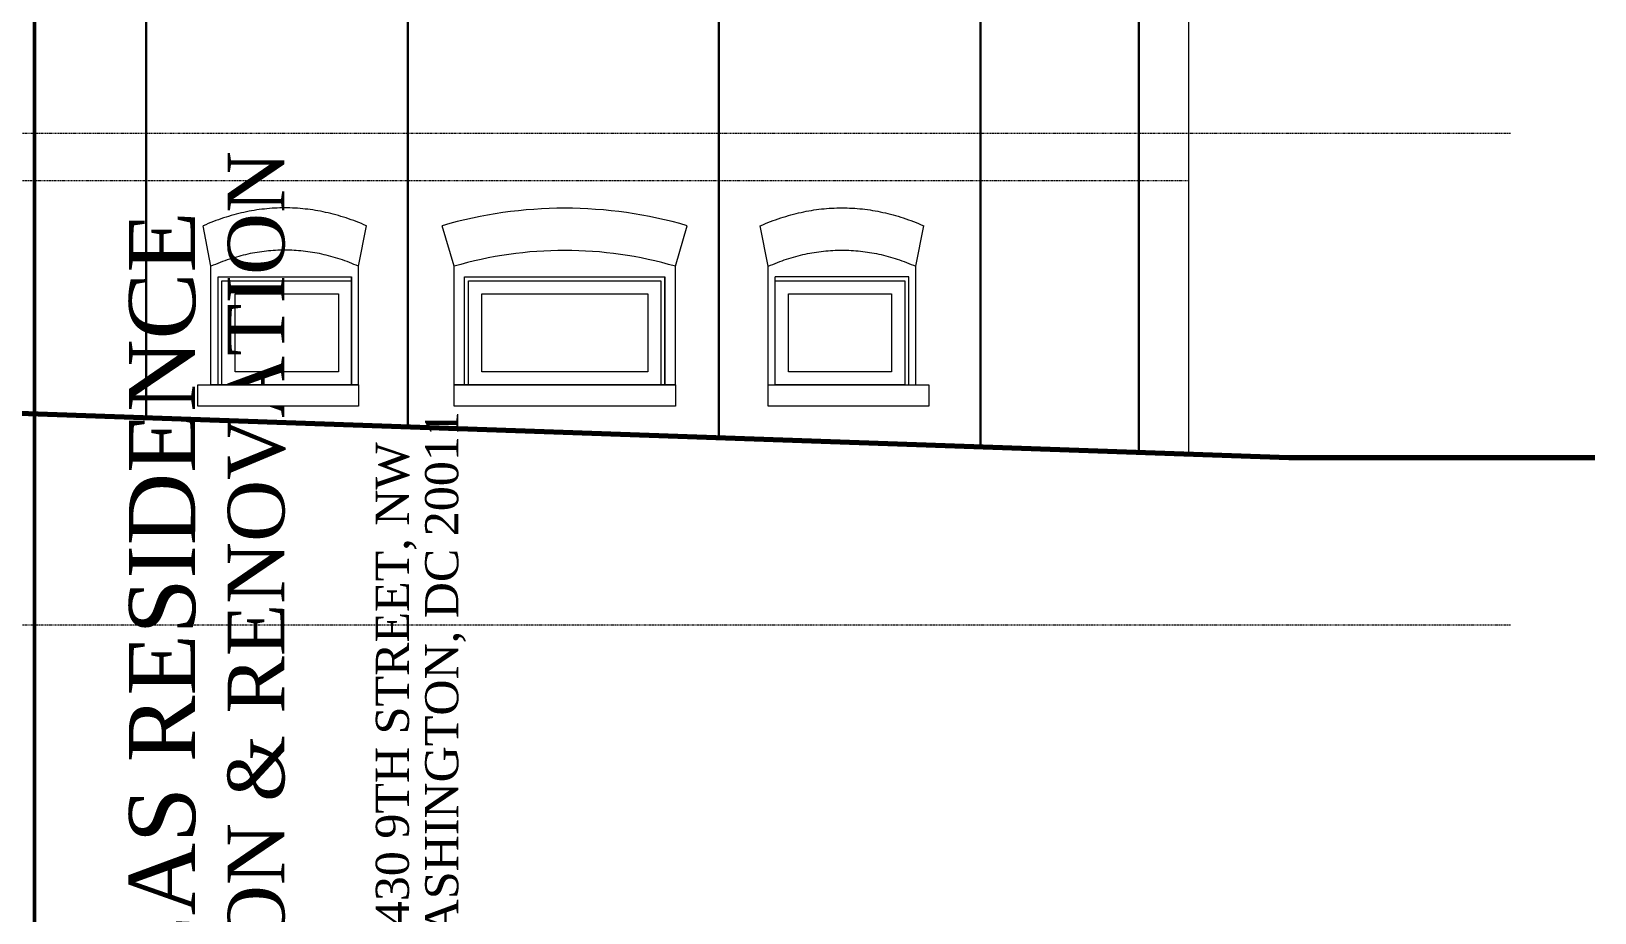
# Model space of a CAD drawing. Header units: inches. Extents: x -961 to 1381, y -1063 to 1035.
# Drawn here: x 496.4 to 793, y -253.3 to -86.2 of the extents above; entities that cross this region are included whole.
import ezdxf

# ---------------------------------------------------------------- set-up
doc = ezdxf.new("R2010")
doc.units = ezdxf.units.IN
doc.header["$LTSCALE"] = 0.2
doc.header["$MEASUREMENT"] = 0
doc.linetypes.add('STYLE_07', pattern=[1.875, 0.625, -0.20828, 0.625, -0.20836, 0.06943, -0.13893])
doc.layers.get('0').update_dxf_attribs({"lineweight": 15})
for name, color, linetype, lineweight in [('_MD Elevations (2D)', 7, 'Continuous', 5), ('_TITLEBLOCK (2D)', 7, 'Continuous', 5), ('None', 7, 'Continuous', 5), ('Notes', 7, 'Continuous', 5)]:
    doc.layers.add(name, color=color, linetype=linetype, lineweight=lineweight)
doc.styles.add('Times', font='Times')

# ---------------------------------------------------------------- blocks, each defined once
blk = doc.blocks.new('TITLEBLOCK (2D)')
at = {"layer": 'Notes', "color": 7, "lineweight": 50}
blk.add_line((497, -439), (497, 409), dxfattribs=at)
at = {"color": 7, "insert": (514.93, -212.38), "char_height": 12.5686, "attachment_point": 2, "rotation": 90, "line_spacing_factor": 0.89402, "style": 'Times'}
blk.add_mtext('GALLAS RESIDENCE\\P{\\H0.8571x;\\lADDITION & RENOVATION}{\\H0.8571x;\\l\\P}{\\H0.6429x;\\l\\P}{\\H0.5x;\\l4430 9TH STREET, NW\\PWASHINGTON, DC 20011}', dxfattribs=at)
blk = doc.blocks.new('Group-1262')
at = {"layer": 'None', "color": 7, "linetype": 'Continuous', "lineweight": 5}
for p, q in [((636.2, -130.75), (634.71, -123.07)), ((664.2, -130.75), (665.7, -123.07)), ((637.53, -153.25), (637.53, -132.75)), ((662.87, -132.75), (637.53, -132.75)), ((662.87, -153.25), (662.87, -132.75))]:
    blk.add_line(p, q, dxfattribs=at)
at = {"layer": 'None', "color": 7, "linetype": 'Continuous', "lineweight": 15}
for p, q in [((636.2, -153.25), (636.2, -130.75)), ((664.2, -153.25), (664.2, -130.75)), ((636.2, -153.25), (664.2, -153.25))]:
    blk.add_line(p, q, dxfattribs=at)
at = {"layer": 'None', "color": 7, "linetype": 'Continuous', "lineweight": 5}
blk.add_open_spline([(634.71, -123.07), (650.2, -116.29), (665.7, -123.07)], degree=2, dxfattribs=at)
at = {"layer": 'None', "color": 7, "linetype": 'Continuous', "lineweight": 15}
blk.add_open_spline([(636.2, -130.75), (650.2, -124.62), (664.2, -130.75)], degree=2, dxfattribs=at)
at = {"color": 7, "linetype": 'Continuous', "lineweight": 5}
blk.add_wipeout([(636.2, -153.25), (666.71, -153.25), (666.71, -157.25), (636.2, -157.25)], dxfattribs=at).dxf.layer = 'None'
at = {"layer": 'None', "color": 7, "linetype": 'Continuous', "lineweight": 5}
blk.add_lwpolyline([(636.2, -153.25), (666.71, -153.25), (666.71, -157.25), (636.2, -157.25)], close=True, dxfattribs=at)
blk = doc.blocks.new('MD Elevations (2D)')
at = {"layer": 'None', "color": 7, "linetype": 'Continuous', "lineweight": 20}
blk.add_line((715.9987, -166.336), (715.9987, 136.5), dxfattribs=at)
at = {"layer": 'None', "color": 7, "linetype": 'Continuous', "lineweight": 30}
for p, q in [((518.2298, -159.4247), (518.2298, 128.5)), ((567.8579, -161.159), (567.8579, 128.5)), ((626.8486, -163.2205), (626.8486, 128.5)), ((626.8486, -163.2205), (626.8486, 128.5)), ((676.4767, -164.9548), (676.4767, 128.5)), ((706.4897, -166.0037), (706.4897, 128.5))]:
    blk.add_line(p, q, dxfattribs=at)
at = {"layer": 'None', "color": 7, "linetype": 'STYLE_07', "lineweight": 5}
for p, q in [((97.8644, -105.5), (777, -105.5)), ((106.1761, -114.5), (715.9987, -114.5)), ((97.8644, -198.75), (777, -198.75))]:
    blk.add_line(p, q, dxfattribs=at)
at = {"layer": 'None', "color": 7, "linetype": 'Continuous', "lineweight": 5}
for p, q in [((530.5049, -130.75), (529.0115, -123.07)), ((558.5066, -130.75), (560, -123.07)), ((576.6033, -130.75), (574.3633, -123.07)), ((618.6033, -130.75), (620.8433, -123.07)), ((531.8383, -153.25), (531.8383, -132.75)), ((531.8383, -132.75), (557.1732, -132.75)), ((557.1732, -153.25), (557.1732, -132.75)), ((578.6033, -153.25), (578.6033, -132.75)), ((578.6033, -132.75), (616.6033, -132.75)), ((616.6033, -153.25), (616.6033, -132.75)), ((616.6033, -153.25), (578.6033, -153.25))]:
    blk.add_line(p, q, dxfattribs=at)
at = {"layer": 'None', "color": 7, "linetype": 'Continuous', "lineweight": 15}
for p, q in [((530.5049, -153.25), (530.5049, -130.75)), ((558.5066, -153.25), (558.5066, -130.75)), ((576.6033, -153.25), (576.6033, -130.75)), ((618.6033, -153.25), (618.6033, -130.75)), ((558.5066, -153.25), (530.5049, -153.25)), ((557.1732, -153.25), (531.8383, -153.25)), ((618.6033, -153.25), (576.6033, -153.25))]:
    blk.add_line(p, q, dxfattribs=at)
at = {"layer": 'None', "color": 7, "linetype": 'Continuous', "lineweight": 5}
for points in [[(535.0883, -136), (554.6732, -136), (554.6732, -150.75), (535.0883, -150.75)], [(581.8533, -136), (613.3533, -136), (613.3533, -150.75), (581.8533, -150.75)]]:
    blk.add_lwpolyline(points, close=True, dxfattribs=at)
blk.add_arc((597.6033, -202.75), 83, 73.739795, 106.260205, dxfattribs=at)
at = {"layer": 'None', "color": 7, "linetype": 'Continuous', "lineweight": 15}
blk.add_arc((597.6033, -202.75), 75, 73.739795, 106.260205, dxfattribs=at)
at = {"layer": 'None', "color": 7, "linetype": 'Continuous', "lineweight": 5}
blk.add_open_spline([(560, -123.07), (544.5057, -116.2917), (529.0115, -123.07)], degree=2, dxfattribs=at)
at = {"layer": 'None', "color": 7, "linetype": 'Continuous', "lineweight": 15}
blk.add_open_spline([(558.5066, -130.75), (544.5057, -124.625), (530.5049, -130.75)], degree=2, dxfattribs=at)
at = {"layer": 'None', "color": 7}
blk.add_blockref('Group-1262', (0, 0), dxfattribs=at)
at = {"layer": 'None', "color": 7, "linetype": 'Continuous', "lineweight": 5}
for points in [[(637.5334, -133.5), (662.1182, -133.5), (662.1182, -153.25), (637.5334, -153.25)], [(640.0334, -136), (659.6182, -136), (659.6182, -150.75), (640.0334, -150.75)]]:
    blk.add_lwpolyline(points, close=True, dxfattribs=at)
at = {"color": 7, "linetype": 'Continuous', "lineweight": 5}
for points in [[(528, -153.25), (558.5066, -153.25), (558.5066, -157.25), (528, -157.25)], [(576.6033, -153.25), (618.6033, -153.25), (618.6033, -157.25), (576.6033, -157.25)]]:
    blk.add_wipeout(points, dxfattribs=at).dxf.layer = 'None'
at = {"layer": 'None', "color": 7, "linetype": 'Continuous', "lineweight": 5}
for points in [[(531.8383, -132.75), (557.1732, -132.75), (557.1732, -153.25), (531.8383, -153.25)], [(578.6033, -132.75), (616.6033, -132.75), (616.6033, -153.25), (578.6033, -153.25)], [(532.5883, -133.5), (557.1732, -133.5), (557.1732, -153.25), (532.5883, -153.25)], [(579.3533, -133.5), (615.8533, -133.5), (615.8533, -153.25), (579.3533, -153.25)], [(528, -153.25), (558.5066, -153.25), (558.5066, -157.25), (528, -157.25)], [(576.6033, -153.25), (618.6033, -153.25), (618.6033, -157.25), (576.6033, -157.25)]]:
    blk.add_lwpolyline(points, close=True, dxfattribs=at)
at = {"layer": 'None', "color": 7, "linetype": 'Continuous', "lineweight": 70, "flags": 128}
blk.add_lwpolyline([(284.6875, -143), (351.2397, -157.25), (456, -157.25), (735, -167), (793, -167)], dxfattribs=at)

msp = doc.modelspace()

# ---------------------------------------------------------------- block references
at = {"layer": '_TITLEBLOCK (2D)'}
msp.add_blockref('TITLEBLOCK (2D)', (0, 0), dxfattribs=at)

# ---------------------------------------------------------------- next in the draw order: block references
at = {"layer": '_MD Elevations (2D)'}
msp.add_blockref('MD Elevations (2D)', (0, 0), dxfattribs=at)

doc.saveas('drawing.dxf')
